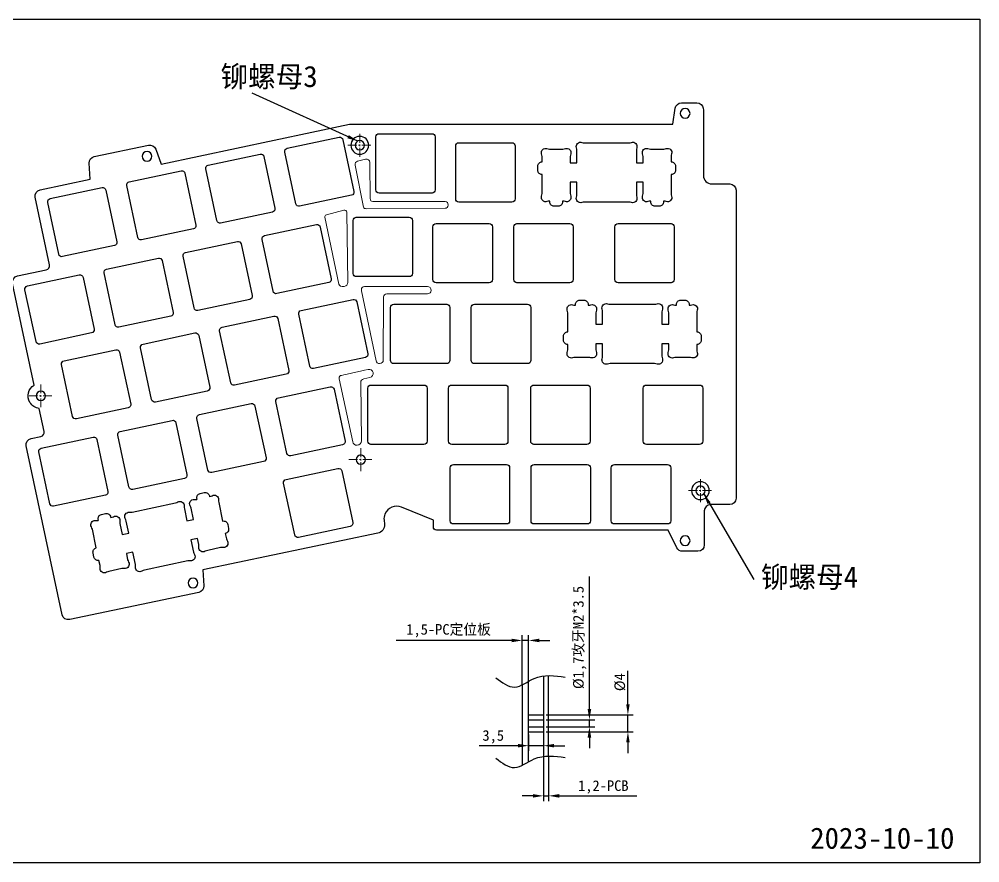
# Model space of a CAD drawing. Header units: inches. Extents: x 35 to 942, y 47 to 250.
# Drawn here: x 225.7 to 452.2, y 47.3 to 246.3 of the extents above; entities that cross this region are included whole.
import ezdxf

# ---------------------------------------------------------------- set-up
doc = ezdxf.new("R2010")
doc.units = ezdxf.units.IN
doc.header["$MEASUREMENT"] = 0
for name, pattern in [('AI-Linetype-11', [3.308389, 2.067743, -0.413549, 0.413549, -0.413549]), ('AI-Linetype-12', [3.308389, 2.067743, -0.413549, 0.413549, -0.413549]), ('AI-Linetype-13', [3.308389, 2.067743, -0.413549, 0.413549, -0.413549]), ('AI-Linetype-14', [3.308389, 2.067743, -0.413549, 0.413549, -0.413549]), ('AI-Linetype-15', [3.308389, 2.067743, -0.413549, 0.413549, -0.413549]), ('AI-Linetype-16', [3.308389, 2.067743, -0.413549, 0.413549, -0.413549]), ('AI-Linetype-17', [3.308389, 2.067743, -0.413549, 0.413549, -0.413549]), ('AI-Linetype-18', [3.308389, 2.067743, -0.413549, 0.413549, -0.413549])]:
    doc.linetypes.add(name, pattern=pattern)
doc.layers.add('_U+56FE_U+5C42 5', color=7, linetype='Continuous')
doc.layers.add('center_line', color=7, linetype='Continuous')
doc.dimstyles.new('ISO-25', dxfattribs={"dimtxt": 2.5, "dimasz": 2.5, "dimexe": 1.25, "dimexo": 0.625, "dimtad": 1, "dimtxsty": 'Standard', "dimcen": 2.5, "dimadec": 0, "dimazin": 0, "dimtfac": 1, "dimtmove": 0, "dimatfit": 3, "dimfxl": 1, "dimarcsym": 0})

# ---------------------------------------------------------------- blocks, each defined once
blk = doc.blocks.new('block 6')
at = {"color": 7, "lineweight": 25}
blk.add_open_spline([(265.55, 113.3), (265.55, 113.94), (266.07, 114.45), (266.7, 114.45), (267.34, 114.45), (267.85, 113.94), (267.85, 113.3), (267.85, 112.67), (267.34, 112.15), (266.7, 112.15), (266.07, 112.15), (265.55, 112.67), (265.55, 113.3)], degree=3, knots=[0, 0, 0, 0, 1, 1, 1, 2, 2, 2, 3, 3, 3, 4, 4, 4, 4], dxfattribs=at)
blk = doc.blocks.new('block 7')
at = {"color": 7, "lineweight": 25}
blk.add_open_spline([(381.55, 123.26), (381.55, 123.89), (382.07, 124.41), (382.7, 124.41), (383.34, 124.41), (383.85, 123.89), (383.85, 123.26), (383.85, 122.62), (383.34, 122.11), (382.7, 122.11), (382.07, 122.11), (381.55, 122.62), (381.55, 123.26)], degree=3, knots=[0, 0, 0, 0, 1, 1, 1, 2, 2, 2, 3, 3, 3, 4, 4, 4, 4], dxfattribs=at)
blk = doc.blocks.new('block 8')
at = {"color": 7, "lineweight": 25}
blk.add_open_spline([(381.55, 224.06), (381.55, 224.69), (382.07, 225.21), (382.7, 225.21), (383.34, 225.21), (383.85, 224.69), (383.85, 224.06), (383.85, 223.42), (383.34, 222.91), (382.7, 222.91), (382.07, 222.91), (381.55, 223.42), (381.55, 224.06)], degree=3, knots=[0, 0, 0, 0, 1, 1, 1, 2, 2, 2, 3, 3, 3, 4, 4, 4, 4], dxfattribs=at)
blk = doc.blocks.new('block 9')
at = {"color": 7, "lineweight": 25}
blk.add_open_spline([(254.69, 213.96), (254.69, 214.59), (255.2, 215.11), (255.84, 215.11), (256.47, 215.11), (256.99, 214.59), (256.99, 213.96), (256.99, 213.32), (256.47, 212.81), (255.84, 212.81), (255.2, 212.81), (254.69, 213.32), (254.69, 213.96)], degree=3, knots=[0, 0, 0, 0, 1, 1, 1, 2, 2, 2, 3, 3, 3, 4, 4, 4, 4], dxfattribs=at)
blk = doc.blocks.new('block 35')
at = {"color": 7, "lineweight": 25}
blk.add_open_spline([(386.84, 146.74), (386.84, 146.74), (386.84, 159.24), (386.84, 159.24), (386.84, 159.65), (386.51, 159.99), (386.09, 159.99), (386.09, 159.99), (373.59, 159.99), (373.59, 159.99), (373.18, 159.99), (372.84, 159.65), (372.84, 159.24), (372.84, 159.24), (372.84, 146.74), (372.84, 146.74), (372.84, 146.32), (373.18, 145.99), (373.59, 145.99), (373.59, 145.99), (386.09, 145.99), (386.09, 145.99), (386.51, 145.99), (386.84, 146.32), (386.84, 146.74)], degree=3, knots=[0, 0, 0, 0, 1, 1, 1, 2, 2, 2, 3, 3, 3, 4, 4, 4, 5, 5, 5, 6, 6, 6, 7, 7, 7, 8, 8, 8, 8], dxfattribs=at)
blk = doc.blocks.new('block 37')
at = {"color": 7, "lineweight": 25}
blk.add_open_spline([(380.12, 184.84), (380.12, 184.84), (380.12, 197.34), (380.12, 197.34), (380.12, 197.75), (379.78, 198.09), (379.37, 198.09), (379.37, 198.09), (366.87, 198.09), (366.87, 198.09), (366.46, 198.09), (366.12, 197.75), (366.12, 197.34), (366.12, 197.34), (366.12, 184.84), (366.12, 184.84), (366.12, 184.42), (366.46, 184.09), (366.87, 184.09), (366.87, 184.09), (379.37, 184.09), (379.37, 184.09), (379.78, 184.09), (380.12, 184.42), (380.12, 184.84)], degree=3, knots=[0, 0, 0, 0, 1, 1, 1, 2, 2, 2, 3, 3, 3, 4, 4, 4, 5, 5, 5, 6, 6, 6, 7, 7, 7, 8, 8, 8, 8], dxfattribs=at)
blk = doc.blocks.new('block 39')
at = {"color": 7, "lineweight": 25}
blk.add_open_spline([(360.3, 146.74), (360.3, 146.74), (360.3, 159.24), (360.3, 159.24), (360.3, 159.65), (359.97, 159.99), (359.55, 159.99), (359.55, 159.99), (347.05, 159.99), (347.05, 159.99), (346.64, 159.99), (346.3, 159.65), (346.3, 159.24), (346.3, 159.24), (346.3, 146.74), (346.3, 146.74), (346.3, 146.32), (346.64, 145.99), (347.05, 145.99), (347.05, 145.99), (359.55, 145.99), (359.55, 145.99), (359.97, 145.99), (360.3, 146.32), (360.3, 146.74)], degree=3, knots=[0, 0, 0, 0, 1, 1, 1, 2, 2, 2, 3, 3, 3, 4, 4, 4, 5, 5, 5, 6, 6, 6, 7, 7, 7, 8, 8, 8, 8], dxfattribs=at)
blk = doc.blocks.new('block 40')
at = {"color": 7, "lineweight": 25}
blk.add_open_spline([(356.3, 184.84), (356.3, 184.84), (356.3, 197.34), (356.3, 197.34), (356.3, 197.75), (355.96, 198.09), (355.55, 198.09), (355.55, 198.09), (343.05, 198.09), (343.05, 198.09), (342.64, 198.09), (342.3, 197.75), (342.3, 197.34), (342.3, 197.34), (342.3, 184.84), (342.3, 184.84), (342.3, 184.42), (342.64, 184.09), (343.05, 184.09), (343.05, 184.09), (355.55, 184.09), (355.55, 184.09), (355.96, 184.09), (356.3, 184.42), (356.3, 184.84)], degree=3, knots=[0, 0, 0, 0, 1, 1, 1, 2, 2, 2, 3, 3, 3, 4, 4, 4, 5, 5, 5, 6, 6, 6, 7, 7, 7, 8, 8, 8, 8], dxfattribs=at)
blk = doc.blocks.new('block 41')
at = {"color": 7, "lineweight": 25}
blk.add_open_spline([(346.29, 165.79), (346.29, 165.79), (346.29, 178.29), (346.29, 178.29), (346.29, 178.7), (345.95, 179.04), (345.54, 179.04), (345.54, 179.04), (333.04, 179.04), (333.04, 179.04), (332.63, 179.04), (332.29, 178.7), (332.29, 178.29), (332.29, 178.29), (332.29, 165.79), (332.29, 165.79), (332.29, 165.37), (332.63, 165.04), (333.04, 165.04), (333.04, 165.04), (345.54, 165.04), (345.54, 165.04), (345.95, 165.04), (346.29, 165.37), (346.29, 165.79)], degree=3, knots=[0, 0, 0, 0, 1, 1, 1, 2, 2, 2, 3, 3, 3, 4, 4, 4, 5, 5, 5, 6, 6, 6, 7, 7, 7, 8, 8, 8, 8], dxfattribs=at)
blk = doc.blocks.new('block 42')
at = {"color": 7, "lineweight": 25}
blk.add_open_spline([(342.61, 203.89), (342.61, 203.89), (342.61, 216.39), (342.61, 216.39), (342.61, 216.8), (342.27, 217.14), (341.86, 217.14), (341.86, 217.14), (329.36, 217.14), (329.36, 217.14), (328.95, 217.14), (328.61, 216.8), (328.61, 216.39), (328.61, 216.39), (328.61, 203.89), (328.61, 203.89), (328.61, 203.47), (328.95, 203.14), (329.36, 203.14), (329.36, 203.14), (341.86, 203.14), (341.86, 203.14), (342.27, 203.14), (342.61, 203.47), (342.61, 203.89)], degree=3, knots=[0, 0, 0, 0, 1, 1, 1, 2, 2, 2, 3, 3, 3, 4, 4, 4, 5, 5, 5, 6, 6, 6, 7, 7, 7, 8, 8, 8, 8], dxfattribs=at)
blk = doc.blocks.new('block 43')
at = {"color": 7, "lineweight": 25}
blk.add_open_spline([(340.93, 146.74), (340.93, 146.74), (340.93, 159.24), (340.93, 159.24), (340.93, 159.65), (340.59, 159.99), (340.18, 159.99), (340.18, 159.99), (327.68, 159.99), (327.68, 159.99), (327.27, 159.99), (326.93, 159.65), (326.93, 159.24), (326.93, 159.24), (326.93, 146.74), (326.93, 146.74), (326.93, 146.32), (327.27, 145.99), (327.68, 145.99), (327.68, 145.99), (340.18, 145.99), (340.18, 145.99), (340.59, 145.99), (340.93, 146.32), (340.93, 146.74)], degree=3, knots=[0, 0, 0, 0, 1, 1, 1, 2, 2, 2, 3, 3, 3, 4, 4, 4, 5, 5, 5, 6, 6, 6, 7, 7, 7, 8, 8, 8, 8], dxfattribs=at)
blk = doc.blocks.new('block 44')
at = {"color": 7, "lineweight": 25}
blk.add_open_spline([(337.25, 184.84), (337.25, 184.84), (337.25, 197.34), (337.25, 197.34), (337.25, 197.75), (336.91, 198.09), (336.5, 198.09), (336.5, 198.09), (324, 198.09), (324, 198.09), (323.59, 198.09), (323.25, 197.75), (323.25, 197.34), (323.25, 197.34), (323.25, 184.84), (323.25, 184.84), (323.25, 184.42), (323.59, 184.09), (324, 184.09), (324, 184.09), (336.5, 184.09), (336.5, 184.09), (336.91, 184.09), (337.25, 184.42), (337.25, 184.84)], degree=3, knots=[0, 0, 0, 0, 1, 1, 1, 2, 2, 2, 3, 3, 3, 4, 4, 4, 5, 5, 5, 6, 6, 6, 7, 7, 7, 8, 8, 8, 8], dxfattribs=at)
blk = doc.blocks.new('block 45')
at = {"color": 7, "lineweight": 25}
blk.add_open_spline([(327.24, 165.79), (327.24, 165.79), (327.24, 178.29), (327.24, 178.29), (327.24, 178.7), (326.9, 179.04), (326.49, 179.04), (326.49, 179.04), (313.99, 179.04), (313.99, 179.04), (313.58, 179.04), (313.24, 178.7), (313.24, 178.29), (313.24, 178.29), (313.24, 165.79), (313.24, 165.79), (313.24, 165.37), (313.58, 165.04), (313.99, 165.04), (313.99, 165.04), (326.49, 165.04), (326.49, 165.04), (326.9, 165.04), (327.24, 165.37), (327.24, 165.79)], degree=3, knots=[0, 0, 0, 0, 1, 1, 1, 2, 2, 2, 3, 3, 3, 4, 4, 4, 5, 5, 5, 6, 6, 6, 7, 7, 7, 8, 8, 8, 8], dxfattribs=at)
blk = doc.blocks.new('block 46')
at = {"color": 7, "lineweight": 25}
blk.add_open_spline([(321.88, 146.74), (321.88, 146.74), (321.88, 159.24), (321.88, 159.24), (321.88, 159.65), (321.54, 159.99), (321.13, 159.99), (321.13, 159.99), (308.63, 159.99), (308.63, 159.99), (308.22, 159.99), (307.88, 159.65), (307.88, 159.24), (307.88, 159.24), (307.88, 146.74), (307.88, 146.74), (307.88, 146.32), (308.22, 145.99), (308.63, 145.99), (308.63, 145.99), (321.13, 145.99), (321.13, 145.99), (321.54, 145.99), (321.88, 146.32), (321.88, 146.74)], degree=3, knots=[0, 0, 0, 0, 1, 1, 1, 2, 2, 2, 3, 3, 3, 4, 4, 4, 5, 5, 5, 6, 6, 6, 7, 7, 7, 8, 8, 8, 8], dxfattribs=at)
blk = doc.blocks.new('block 47')
at = {"color": 7, "lineweight": 25}
blk.add_open_spline([(288.91, 215.84), (288.51, 215.76), (288.25, 215.36), (288.33, 214.95), (288.33, 214.95), (290.93, 202.73), (290.93, 202.73), (291.02, 202.32), (291.42, 202.06), (291.82, 202.15), (291.82, 202.15), (304.05, 204.75), (304.05, 204.75), (304.45, 204.83), (304.71, 205.23), (304.63, 205.64), (304.63, 205.64), (302.03, 217.86), (302.03, 217.86), (301.94, 218.27), (301.54, 218.53), (301.14, 218.44), (301.14, 218.44), (288.91, 215.84), (288.91, 215.84)], degree=3, knots=[0, 0, 0, 0, 1, 1, 1, 2, 2, 2, 3, 3, 3, 4, 4, 4, 5, 5, 5, 6, 6, 6, 7, 7, 7, 8, 8, 8, 8], dxfattribs=at)
blk = doc.blocks.new('block 48')
at = {"color": 7, "lineweight": 25}
blk.add_open_spline([(292.17, 177.58), (291.77, 177.5), (291.51, 177.1), (291.59, 176.69), (291.59, 176.69), (294.19, 164.47), (294.19, 164.47), (294.28, 164.06), (294.68, 163.8), (295.08, 163.89), (295.08, 163.89), (307.31, 166.49), (307.31, 166.49), (307.71, 166.57), (307.97, 166.97), (307.89, 167.38), (307.89, 167.38), (305.29, 179.6), (305.29, 179.6), (305.2, 180.01), (304.8, 180.27), (304.4, 180.18), (304.4, 180.18), (292.17, 177.58), (292.17, 177.58)], degree=3, knots=[0, 0, 0, 0, 1, 1, 1, 2, 2, 2, 3, 3, 3, 4, 4, 4, 5, 5, 5, 6, 6, 6, 7, 7, 7, 8, 8, 8, 8], dxfattribs=at)
blk = doc.blocks.new('block 49')
at = {"color": 7, "lineweight": 25}
blk.add_open_spline([(283.55, 195.23), (283.15, 195.15), (282.89, 194.75), (282.97, 194.34), (282.97, 194.34), (285.57, 182.12), (285.57, 182.12), (285.66, 181.71), (286.06, 181.45), (286.46, 181.54), (286.46, 181.54), (298.69, 184.14), (298.69, 184.14), (299.09, 184.22), (299.35, 184.62), (299.27, 185.03), (299.27, 185.03), (296.67, 197.25), (296.67, 197.25), (296.58, 197.66), (296.18, 197.92), (295.78, 197.83), (295.78, 197.83), (283.55, 195.23), (283.55, 195.23)], degree=3, knots=[0, 0, 0, 0, 1, 1, 1, 2, 2, 2, 3, 3, 3, 4, 4, 4, 5, 5, 5, 6, 6, 6, 7, 7, 7, 8, 8, 8, 8], dxfattribs=at)
blk = doc.blocks.new('block 50')
at = {"color": 7, "lineweight": 25}
blk.add_open_spline([(288.83, 143.86), (288.92, 143.45), (289.32, 143.19), (289.72, 143.28), (289.72, 143.28), (301.95, 145.88), (301.95, 145.88), (302.35, 145.96), (302.61, 146.36), (302.53, 146.77), (302.53, 146.77), (299.93, 158.99), (299.93, 158.99), (299.84, 159.4), (299.44, 159.66), (299.04, 159.57), (299.04, 159.57), (286.81, 156.97), (286.81, 156.97), (286.41, 156.89), (286.15, 156.49), (286.23, 156.08), (286.23, 156.08), (288.83, 143.86), (288.83, 143.86)], degree=3, knots=[0, 0, 0, 0, 1, 1, 1, 2, 2, 2, 3, 3, 3, 4, 4, 4, 5, 5, 5, 6, 6, 6, 7, 7, 7, 8, 8, 8, 8], dxfattribs=at)
blk = doc.blocks.new('block 51')
at = {"color": 7, "lineweight": 25}
blk.add_open_spline([(303.76, 126.63), (304.17, 126.72), (304.43, 127.12), (304.34, 127.52), (304.34, 127.52), (301.74, 139.75), (301.74, 139.75), (301.66, 140.16), (301.26, 140.41), (300.85, 140.33), (300.85, 140.33), (288.63, 137.73), (288.63, 137.73), (288.22, 137.64), (287.96, 137.24), (288.05, 136.84), (288.05, 136.84), (290.65, 124.61), (290.65, 124.61), (290.73, 124.21), (291.13, 123.95), (291.54, 124.03), (291.54, 124.03), (303.76, 126.63), (303.76, 126.63)], degree=3, knots=[0, 0, 0, 0, 1, 1, 1, 2, 2, 2, 3, 3, 3, 4, 4, 4, 5, 5, 5, 6, 6, 6, 7, 7, 7, 8, 8, 8, 8], dxfattribs=at)
blk = doc.blocks.new('block 52')
at = {"color": 7, "lineweight": 25}
blk.add_open_spline([(270.28, 211.88), (269.87, 211.8), (269.61, 211.4), (269.7, 210.99), (269.7, 210.99), (272.3, 198.77), (272.3, 198.77), (272.39, 198.36), (272.78, 198.1), (273.19, 198.19), (273.19, 198.19), (285.42, 200.79), (285.42, 200.79), (285.82, 200.87), (286.08, 201.27), (285.99, 201.68), (285.99, 201.68), (283.39, 213.9), (283.39, 213.9), (283.31, 214.31), (282.91, 214.57), (282.51, 214.48), (282.51, 214.48), (270.28, 211.88), (270.28, 211.88)], degree=3, knots=[0, 0, 0, 0, 1, 1, 1, 2, 2, 2, 3, 3, 3, 4, 4, 4, 5, 5, 5, 6, 6, 6, 7, 7, 7, 8, 8, 8, 8], dxfattribs=at)
blk = doc.blocks.new('block 53')
at = {"color": 7, "lineweight": 25}
blk.add_open_spline([(273.54, 173.62), (273.13, 173.54), (272.87, 173.14), (272.96, 172.73), (272.96, 172.73), (275.56, 160.51), (275.56, 160.51), (275.65, 160.1), (276.04, 159.84), (276.45, 159.93), (276.45, 159.93), (288.68, 162.53), (288.68, 162.53), (289.08, 162.61), (289.34, 163.01), (289.25, 163.42), (289.25, 163.42), (286.65, 175.64), (286.65, 175.64), (286.57, 176.05), (286.17, 176.31), (285.77, 176.22), (285.77, 176.22), (273.54, 173.62), (273.54, 173.62)], degree=3, knots=[0, 0, 0, 0, 1, 1, 1, 2, 2, 2, 3, 3, 3, 4, 4, 4, 5, 5, 5, 6, 6, 6, 7, 7, 7, 8, 8, 8, 8], dxfattribs=at)
blk = doc.blocks.new('block 54')
at = {"color": 7, "lineweight": 25}
blk.add_open_spline([(264.92, 191.27), (264.51, 191.19), (264.25, 190.79), (264.34, 190.38), (264.34, 190.38), (266.94, 178.16), (266.94, 178.16), (267.03, 177.75), (267.42, 177.49), (267.83, 177.58), (267.83, 177.58), (280.06, 180.18), (280.06, 180.18), (280.46, 180.26), (280.72, 180.66), (280.63, 181.07), (280.63, 181.07), (278.03, 193.29), (278.03, 193.29), (277.95, 193.7), (277.55, 193.96), (277.15, 193.87), (277.15, 193.87), (264.92, 191.27), (264.92, 191.27)], degree=3, knots=[0, 0, 0, 0, 1, 1, 1, 2, 2, 2, 3, 3, 3, 4, 4, 4, 5, 5, 5, 6, 6, 6, 7, 7, 7, 8, 8, 8, 8], dxfattribs=at)
blk = doc.blocks.new('block 55')
at = {"color": 7, "lineweight": 25}
blk.add_open_spline([(281.29, 155.03), (281.21, 155.44), (280.81, 155.7), (280.41, 155.61), (280.41, 155.61), (268.18, 153.01), (268.18, 153.01), (267.77, 152.93), (267.51, 152.53), (267.6, 152.12), (267.6, 152.12), (270.2, 139.9), (270.2, 139.9), (270.29, 139.49), (270.68, 139.23), (271.09, 139.32), (271.09, 139.32), (283.32, 141.92), (283.32, 141.92), (283.72, 142), (283.98, 142.4), (283.89, 142.81), (283.89, 142.81), (281.29, 155.03), (281.29, 155.03)], degree=3, knots=[0, 0, 0, 0, 1, 1, 1, 2, 2, 2, 3, 3, 3, 4, 4, 4, 5, 5, 5, 6, 6, 6, 7, 7, 7, 8, 8, 8, 8], dxfattribs=at)
blk = doc.blocks.new('block 56')
at = {"color": 7, "lineweight": 25}
blk.add_open_spline([(266.78, 196.83), (267.19, 196.91), (267.45, 197.31), (267.36, 197.72), (267.36, 197.72), (264.76, 209.94), (264.76, 209.94), (264.67, 210.35), (264.28, 210.61), (263.87, 210.52), (263.87, 210.52), (251.64, 207.92), (251.64, 207.92), (251.24, 207.84), (250.98, 207.44), (251.07, 207.03), (251.07, 207.03), (253.67, 194.8), (253.67, 194.8), (253.75, 194.4), (254.15, 194.14), (254.56, 194.23), (254.56, 194.23), (266.78, 196.83), (266.78, 196.83)], degree=3, knots=[0, 0, 0, 0, 1, 1, 1, 2, 2, 2, 3, 3, 3, 4, 4, 4, 5, 5, 5, 6, 6, 6, 7, 7, 7, 8, 8, 8, 8], dxfattribs=at)
blk = doc.blocks.new('block 57')
at = {"color": 7, "lineweight": 25}
blk.add_open_spline([(270.04, 158.57), (270.45, 158.65), (270.71, 159.05), (270.62, 159.46), (270.62, 159.46), (268.02, 171.68), (268.02, 171.68), (267.93, 172.09), (267.54, 172.35), (267.13, 172.26), (267.13, 172.26), (254.9, 169.66), (254.9, 169.66), (254.5, 169.58), (254.24, 169.18), (254.33, 168.77), (254.33, 168.77), (256.93, 156.54), (256.93, 156.54), (257.01, 156.14), (257.41, 155.88), (257.82, 155.97), (257.82, 155.97), (270.04, 158.57), (270.04, 158.57)], degree=3, knots=[0, 0, 0, 0, 1, 1, 1, 2, 2, 2, 3, 3, 3, 4, 4, 4, 5, 5, 5, 6, 6, 6, 7, 7, 7, 8, 8, 8, 8], dxfattribs=at)
blk = doc.blocks.new('block 58')
at = {"color": 7, "lineweight": 25}
blk.add_open_spline([(246.28, 187.31), (245.88, 187.23), (245.62, 186.83), (245.71, 186.42), (245.71, 186.42), (248.31, 174.19), (248.31, 174.19), (248.39, 173.79), (248.79, 173.53), (249.2, 173.62), (249.2, 173.62), (261.42, 176.22), (261.42, 176.22), (261.83, 176.3), (262.09, 176.7), (262, 177.11), (262, 177.11), (259.4, 189.33), (259.4, 189.33), (259.31, 189.74), (258.92, 190), (258.51, 189.91), (258.51, 189.91), (246.28, 187.31), (246.28, 187.31)], degree=3, knots=[0, 0, 0, 0, 1, 1, 1, 2, 2, 2, 3, 3, 3, 4, 4, 4, 5, 5, 5, 6, 6, 6, 7, 7, 7, 8, 8, 8, 8], dxfattribs=at)
blk = doc.blocks.new('block 59')
at = {"color": 7, "lineweight": 25}
blk.add_open_spline([(264.68, 137.96), (265.09, 138.04), (265.35, 138.44), (265.26, 138.85), (265.26, 138.85), (262.66, 151.07), (262.66, 151.07), (262.57, 151.48), (262.18, 151.74), (261.77, 151.65), (261.77, 151.65), (249.54, 149.05), (249.54, 149.05), (249.14, 148.97), (248.88, 148.57), (248.97, 148.16), (248.97, 148.16), (251.57, 135.93), (251.57, 135.93), (251.65, 135.53), (252.05, 135.27), (252.46, 135.36), (252.46, 135.36), (264.68, 137.96), (264.68, 137.96)], degree=3, knots=[0, 0, 0, 0, 1, 1, 1, 2, 2, 2, 3, 3, 3, 4, 4, 4, 5, 5, 5, 6, 6, 6, 7, 7, 7, 8, 8, 8, 8], dxfattribs=at)
blk = doc.blocks.new('block 60')
at = {"color": 7, "lineweight": 25}
blk.add_open_spline([(248.15, 192.87), (248.55, 192.95), (248.81, 193.35), (248.73, 193.75), (248.73, 193.75), (246.13, 205.98), (246.13, 205.98), (246.04, 206.39), (245.64, 206.65), (245.24, 206.56), (245.24, 206.56), (233.01, 203.96), (233.01, 203.96), (232.61, 203.87), (232.35, 203.48), (232.43, 203.07), (232.43, 203.07), (235.03, 190.84), (235.03, 190.84), (235.12, 190.44), (235.52, 190.18), (235.92, 190.27), (235.92, 190.27), (248.15, 192.87), (248.15, 192.87)], degree=3, knots=[0, 0, 0, 0, 1, 1, 1, 2, 2, 2, 3, 3, 3, 4, 4, 4, 5, 5, 5, 6, 6, 6, 7, 7, 7, 8, 8, 8, 8], dxfattribs=at)
blk = doc.blocks.new('block 61')
at = {"color": 7, "lineweight": 25}
blk.add_open_spline([(236.27, 165.7), (235.87, 165.61), (235.61, 165.22), (235.69, 164.81), (235.69, 164.81), (238.29, 152.58), (238.29, 152.58), (238.38, 152.18), (238.78, 151.92), (239.18, 152.01), (239.18, 152.01), (251.41, 154.61), (251.41, 154.61), (251.81, 154.69), (252.07, 155.09), (251.99, 155.49), (251.99, 155.49), (249.39, 167.72), (249.39, 167.72), (249.3, 168.13), (248.9, 168.39), (248.5, 168.3), (248.5, 168.3), (236.27, 165.7), (236.27, 165.7)], degree=3, knots=[0, 0, 0, 0, 1, 1, 1, 2, 2, 2, 3, 3, 3, 4, 4, 4, 5, 5, 5, 6, 6, 6, 7, 7, 7, 8, 8, 8, 8], dxfattribs=at)
blk = doc.blocks.new('block 62')
at = {"color": 7, "lineweight": 25}
blk.add_open_spline([(242.79, 172.26), (243.19, 172.34), (243.45, 172.74), (243.37, 173.14), (243.37, 173.14), (240.77, 185.37), (240.77, 185.37), (240.68, 185.78), (240.28, 186.04), (239.88, 185.95), (239.88, 185.95), (227.65, 183.35), (227.65, 183.35), (227.25, 183.26), (226.99, 182.87), (227.07, 182.46), (227.07, 182.46), (229.67, 170.23), (229.67, 170.23), (229.76, 169.83), (230.16, 169.57), (230.56, 169.66), (230.56, 169.66), (242.79, 172.26), (242.79, 172.26)], degree=3, knots=[0, 0, 0, 0, 1, 1, 1, 2, 2, 2, 3, 3, 3, 4, 4, 4, 5, 5, 5, 6, 6, 6, 7, 7, 7, 8, 8, 8, 8], dxfattribs=at)
blk = doc.blocks.new('block 63')
at = {"color": 7, "lineweight": 25}
blk.add_open_spline([(246.05, 134), (246.45, 134.08), (246.71, 134.48), (246.63, 134.88), (246.63, 134.88), (244.03, 147.11), (244.03, 147.11), (243.94, 147.52), (243.54, 147.78), (243.14, 147.69), (243.14, 147.69), (230.91, 145.09), (230.91, 145.09), (230.51, 145), (230.25, 144.61), (230.33, 144.2), (230.33, 144.2), (232.93, 131.97), (232.93, 131.97), (233.02, 131.57), (233.42, 131.31), (233.82, 131.4), (233.82, 131.4), (246.05, 134), (246.05, 134)], degree=3, knots=[0, 0, 0, 0, 1, 1, 1, 2, 2, 2, 3, 3, 3, 4, 4, 4, 5, 5, 5, 6, 6, 6, 7, 7, 7, 8, 8, 8, 8], dxfattribs=at)
blk = doc.blocks.new('block 65')
at = {"color": 7, "lineweight": 25}
blk.add_open_spline([(229.71, 157.43), (229.71, 158.04), (230.2, 158.53), (230.81, 158.53), (231.41, 158.53), (231.91, 158.04), (231.91, 157.43), (231.91, 156.82), (231.41, 156.33), (230.81, 156.33), (230.2, 156.33), (229.71, 156.82), (229.71, 157.43)], degree=3, knots=[0, 0, 0, 0, 1, 1, 1, 2, 2, 2, 3, 3, 3, 4, 4, 4, 4], dxfattribs=at)
blk = doc.blocks.new('block 66')
at = {"color": 7, "lineweight": 25}
blk.add_open_spline([(305.12, 142.38), (305.12, 142.98), (305.61, 143.48), (306.22, 143.48), (306.83, 143.48), (307.32, 142.98), (307.32, 142.38), (307.32, 141.77), (306.83, 141.28), (306.22, 141.28), (305.61, 141.28), (305.12, 141.77), (305.12, 142.38)], degree=3, knots=[0, 0, 0, 0, 1, 1, 1, 2, 2, 2, 3, 3, 3, 4, 4, 4, 4], dxfattribs=at)
blk = doc.blocks.new('block 69')
at = {"color": 7, "lineweight": 25}
blk.add_open_spline([(385.2, 135.07), (385.2, 135.68), (385.69, 136.17), (386.3, 136.17), (386.9, 136.17), (387.4, 135.68), (387.4, 135.07), (387.4, 134.46), (386.9, 133.97), (386.3, 133.97), (385.69, 133.97), (385.2, 134.46), (385.2, 135.07)], degree=3, knots=[0, 0, 0, 0, 1, 1, 1, 2, 2, 2, 3, 3, 3, 4, 4, 4, 4], dxfattribs=at)
blk = doc.blocks.new('block 70')
at = {"color": 7, "lineweight": 25}
blk.add_open_spline([(304.9, 216.54), (304.9, 217.14), (305.39, 217.64), (306, 217.64), (306.6, 217.64), (307.1, 217.14), (307.1, 216.54), (307.1, 215.93), (306.6, 215.44), (306, 215.44), (305.39, 215.44), (304.9, 215.93), (304.9, 216.54)], degree=3, knots=[0, 0, 0, 0, 1, 1, 1, 2, 2, 2, 3, 3, 3, 4, 4, 4, 4], dxfattribs=at)
blk = doc.blocks.new('block 79')
at = {"color": 7, "lineweight": 25}
blk.add_open_spline([(341.32, 127.95), (341.32, 127.95), (341.32, 140.45), (341.32, 140.45), (341.32, 140.86), (340.99, 141.2), (340.57, 141.2), (340.57, 141.2), (328.07, 141.2), (328.07, 141.2), (327.66, 141.2), (327.32, 140.86), (327.32, 140.45), (327.32, 140.45), (327.32, 127.95), (327.32, 127.95), (327.32, 127.53), (327.66, 127.2), (328.07, 127.2), (328.07, 127.2), (340.57, 127.2), (340.57, 127.2), (340.99, 127.2), (341.32, 127.53), (341.32, 127.95)], degree=3, knots=[0, 0, 0, 0, 1, 1, 1, 2, 2, 2, 3, 3, 3, 4, 4, 4, 5, 5, 5, 6, 6, 6, 7, 7, 7, 8, 8, 8, 8], dxfattribs=at)
blk = doc.blocks.new('block 80')
at = {"color": 7, "lineweight": 25}
blk.add_open_spline([(360.37, 127.95), (360.37, 127.95), (360.37, 140.45), (360.37, 140.45), (360.37, 140.86), (360.04, 141.2), (359.62, 141.2), (359.62, 141.2), (347.12, 141.2), (347.12, 141.2), (346.71, 141.2), (346.37, 140.86), (346.37, 140.45), (346.37, 140.45), (346.37, 127.95), (346.37, 127.95), (346.37, 127.53), (346.71, 127.2), (347.12, 127.2), (347.12, 127.2), (359.62, 127.2), (359.62, 127.2), (360.04, 127.2), (360.37, 127.53), (360.37, 127.95)], degree=3, knots=[0, 0, 0, 0, 1, 1, 1, 2, 2, 2, 3, 3, 3, 4, 4, 4, 5, 5, 5, 6, 6, 6, 7, 7, 7, 8, 8, 8, 8], dxfattribs=at)
blk = doc.blocks.new('block 81')
at = {"color": 7, "lineweight": 25}
blk.add_open_spline([(379.29, 127.95), (379.29, 127.95), (379.29, 140.45), (379.29, 140.45), (379.29, 140.86), (378.96, 141.2), (378.54, 141.2), (378.54, 141.2), (366.04, 141.2), (366.04, 141.2), (365.63, 141.2), (365.29, 140.86), (365.29, 140.45), (365.29, 140.45), (365.29, 127.95), (365.29, 127.95), (365.29, 127.53), (365.63, 127.2), (366.04, 127.2), (366.04, 127.2), (378.54, 127.2), (378.54, 127.2), (378.96, 127.2), (379.29, 127.53), (379.29, 127.95)], degree=3, knots=[0, 0, 0, 0, 1, 1, 1, 2, 2, 2, 3, 3, 3, 4, 4, 4, 5, 5, 5, 6, 6, 6, 7, 7, 7, 8, 8, 8, 8], dxfattribs=at)
blk = doc.blocks.new('block 82')
at = {"color": 7, "lineweight": 25}
blk.add_open_spline([(323.78, 206.03), (323.78, 206.03), (323.78, 218.53), (323.78, 218.53), (323.78, 218.94), (323.44, 219.28), (323.03, 219.28), (323.03, 219.28), (310.53, 219.28), (310.53, 219.28), (310.12, 219.28), (309.78, 218.94), (309.78, 218.53), (309.78, 218.53), (309.78, 206.03), (309.78, 206.03), (309.78, 205.61), (310.12, 205.28), (310.53, 205.28), (310.53, 205.28), (323.03, 205.28), (323.03, 205.28), (323.44, 205.28), (323.78, 205.61), (323.78, 206.03)], degree=3, knots=[0, 0, 0, 0, 1, 1, 1, 2, 2, 2, 3, 3, 3, 4, 4, 4, 5, 5, 5, 6, 6, 6, 7, 7, 7, 8, 8, 8, 8], dxfattribs=at)
blk = doc.blocks.new('block 83')
at = {"color": 7, "lineweight": 25}
blk.add_open_spline([(318.42, 186.3), (318.42, 186.3), (318.42, 198.8), (318.42, 198.8), (318.42, 199.21), (318.08, 199.55), (317.67, 199.55), (317.67, 199.55), (305.17, 199.55), (305.17, 199.55), (304.76, 199.55), (304.42, 199.21), (304.42, 198.8), (304.42, 198.8), (304.42, 186.3), (304.42, 186.3), (304.42, 185.88), (304.76, 185.55), (305.17, 185.55), (305.17, 185.55), (317.67, 185.55), (317.67, 185.55), (318.08, 185.55), (318.42, 185.88), (318.42, 186.3)], degree=3, knots=[0, 0, 0, 0, 1, 1, 1, 2, 2, 2, 3, 3, 3, 4, 4, 4, 5, 5, 5, 6, 6, 6, 7, 7, 7, 8, 8, 8, 8], dxfattribs=at)
blk = doc.blocks.new('block 95')
at = {"color": 7, "lineweight": 25}
blk.add_open_spline([(387.02, 224.86), (387.02, 224.86), (386.96, 225.28), (386.96, 225.28), (386.85, 226.01), (386.22, 226.56), (385.47, 226.56), (385.47, 226.56), (381.84, 226.56), (381.84, 226.56), (381.1, 226.56), (380.47, 226.01), (380.36, 225.28), (380.36, 225.28), (379.79, 221.56), (379.79, 221.56), (379.79, 221.56), (303.6, 221.56), (303.6, 221.56), (303.6, 221.56), (259.2, 212.12), (259.2, 212.12), (259.2, 212.12), (257.88, 215.64), (257.88, 215.64), (257.61, 216.34), (256.89, 216.74), (256.16, 216.58), (256.16, 216.58), (243.37, 213.87), (243.37, 213.87), (242.65, 213.71), (242.14, 213.05), (242.19, 212.31), (242.19, 212.31), (242.41, 208.55), (242.41, 208.55), (242.41, 208.55), (230.63, 206.05), (230.63, 206.05), (229.82, 205.87), (229.3, 205.08), (229.48, 204.27), (229.48, 204.27), (232.86, 188.33), (232.86, 188.33), (232.98, 187.79), (232.63, 187.26), (232.09, 187.14), (232.09, 187.14), (225.32, 185.71), (225.32, 185.71), (224.51, 185.53), (223.99, 184.74), (224.16, 183.93), (224.16, 183.93), (229.25, 159.99), (229.25, 159.99), (227.83, 159.13), (227.38, 157.29), (228.24, 155.87), (228.72, 155.09), (229.52, 154.57), (230.43, 154.45), (230.43, 154.45), (231.58, 149.05), (231.58, 149.05), (231.69, 148.51), (231.35, 147.98), (230.81, 147.86), (230.81, 147.86), (228.53, 147.38), (228.53, 147.38), (227.72, 147.21), (227.2, 146.41), (227.37, 145.6), (227.37, 145.6), (235.83, 105.79), (235.83, 105.79), (236, 104.98), (236.8, 104.47), (237.61, 104.64), (237.61, 104.64), (268.06, 111.03), (268.06, 111.03), (268.78, 111.19), (269.29, 111.85), (269.25, 112.59), (269.25, 112.59), (269.02, 116.35), (269.02, 116.35), (269.02, 116.35), (310.22, 125), (310.22, 125), (311.21, 125.21), (311.89, 126.12), (311.8, 127.13), (311.8, 127.13), (311.71, 128.12), (311.71, 128.12), (311.67, 128.6), (311.74, 129.07), (311.92, 129.51), (312.54, 131.05), (314.29, 131.79), (315.83, 131.17), (315.83, 131.17), (323.34, 128.12), (323.34, 128.12), (323.34, 128.12), (323.34, 126.51), (323.34, 126.51), (323.34, 126.09), (323.67, 125.76), (324.09, 125.76), (324.09, 125.76), (378.72, 125.76), (378.72, 125.76), (378.72, 125.76), (380.72, 121.6), (380.72, 121.6), (380.97, 121.08), (381.5, 120.76), (382.07, 120.76), (382.07, 120.76), (385.7, 120.76), (385.7, 120.76), (386.53, 120.76), (387.2, 121.43), (387.2, 122.26), (387.2, 122.26), (387.2, 130.28), (387.2, 130.28), (387.2, 131.11), (387.87, 131.78), (388.7, 131.78), (388.7, 131.78), (393.21, 131.78), (393.21, 131.78), (394.04, 131.78), (394.71, 132.45), (394.71, 133.28), (394.71, 133.28), (394.71, 205.93), (394.71, 205.93), (394.71, 206.76), (394.04, 207.43), (393.21, 207.43), (393.21, 207.43), (389.02, 207.43), (389.02, 207.43), (387.91, 207.43), (387.02, 208.33), (387.02, 209.43), (387.02, 209.43), (387.02, 224.86), (387.02, 224.86)], degree=3, knots=[0, 0, 0, 0, 1, 1, 1, 2, 2, 2, 3, 3, 3, 4, 4, 4, 5, 5, 5, 6, 6, 6, 7, 7, 7, 8, 8, 8, 9, 9, 9, 10, 10, 10, 11, 11, 11, 12, 12, 12, 13, 13, 13, 14, 14, 14, 15, 15, 15, 16, 16, 16, 17, 17, 17, 18, 18, 18, 19, 19, 19, 20, 20, 20, 21, 21, 21, 22, 22, 22, 23, 23, 23, 24, 24, 24, 25, 25, 25, 26, 26, 26, 27, 27, 27, 28, 28, 28, 29, 29, 29, 30, 30, 30, 31, 31, 31, 32, 32, 32, 33, 33, 33, 34, 34, 34, 35, 35, 35, 36, 36, 36, 37, 37, 37, 38, 38, 38, 39, 39, 39, 40, 40, 40, 41, 41, 41, 42, 42, 42, 43, 43, 43, 44, 44, 44, 45, 45, 45, 46, 46, 46, 47, 47, 47, 48, 48, 48, 49, 49, 49, 50, 50, 50, 51, 51, 51, 52, 52, 52, 52], dxfattribs=at)
blk = doc.blocks.new('block 278')
at = {"color": 7, "lineweight": 25}
blk.add_open_spline([(303.9, 216.54), (303.9, 217.7), (304.84, 218.64), (306, 218.64), (307.15, 218.64), (308.1, 217.7), (308.1, 216.54), (308.1, 215.38), (307.15, 214.44), (306, 214.44), (304.84, 214.44), (303.9, 215.38), (303.9, 216.54)], degree=3, knots=[0, 0, 0, 0, 1, 1, 1, 2, 2, 2, 3, 3, 3, 4, 4, 4, 4], dxfattribs=at)
blk = doc.blocks.new('block 280')
at = {"color": 7, "lineweight": 25}
blk.add_open_spline([(384.2, 135.07), (384.2, 136.23), (385.14, 137.17), (386.3, 137.17), (387.46, 137.17), (388.4, 136.23), (388.4, 135.07), (388.4, 133.91), (387.46, 132.97), (386.3, 132.97), (385.14, 132.97), (384.2, 133.91), (384.2, 135.07)], degree=3, knots=[0, 0, 0, 0, 1, 1, 1, 2, 2, 2, 3, 3, 3, 4, 4, 4, 4], dxfattribs=at)
blk = doc.blocks.new('block 299')
at = {"layer": 'center_line', "color": 1, "linetype": 'AI-Linetype-11', "lineweight": 15}
blk.add_lwpolyline([(228.02, 157.43), (233.6, 157.43)], dxfattribs=at)
blk = doc.blocks.new('block 300')
at = {"layer": 'center_line', "color": 1, "linetype": 'AI-Linetype-12', "lineweight": 15}
blk.add_lwpolyline([(230.81, 154.73), (230.81, 160.13)], dxfattribs=at)
blk = doc.blocks.new('block 301')
at = {"layer": 'center_line', "color": 1, "linetype": 'AI-Linetype-13', "lineweight": 15}
blk.add_lwpolyline([(303.21, 216.54), (308.78, 216.54)], dxfattribs=at)
blk = doc.blocks.new('block 302')
at = {"layer": 'center_line', "color": 1, "linetype": 'AI-Linetype-14', "lineweight": 15}
blk.add_lwpolyline([(306, 213.84), (306, 219.23)], dxfattribs=at)
blk = doc.blocks.new('block 303')
at = {"layer": 'center_line', "color": 1, "linetype": 'AI-Linetype-15', "lineweight": 15}
blk.add_lwpolyline([(303.43, 142.38), (309.01, 142.38)], dxfattribs=at)
blk = doc.blocks.new('block 304')
at = {"layer": 'center_line', "color": 1, "linetype": 'AI-Linetype-16', "lineweight": 15}
blk.add_lwpolyline([(306.22, 139.68), (306.22, 145.07)], dxfattribs=at)
blk = doc.blocks.new('block 305')
at = {"layer": 'center_line', "color": 1, "linetype": 'AI-Linetype-17', "lineweight": 15}
blk.add_lwpolyline([(383.51, 135.07), (389.09, 135.07)], dxfattribs=at)
blk = doc.blocks.new('block 306')
at = {"layer": 'center_line', "color": 1, "linetype": 'AI-Linetype-18', "lineweight": 15}
blk.add_lwpolyline([(386.3, 132.37), (386.3, 137.77)], dxfattribs=at)
blk = doc.blocks.new('block 307')
at = {"layer": '_U+56FE_U+5C42 5', "color": 5, "lineweight": 18}
blk.add_open_spline([(326.83, 202.42), (326.83, 202.21), (326.75, 202.03), (326.61, 201.9), (326.48, 201.76), (326.3, 201.68), (326.09, 201.68), (326.09, 201.68), (307.54, 201.58), (307.54, 201.58), (307.29, 201.58), (306.94, 201.69), (306.88, 201.94), (306.88, 201.94), (304.92, 211.89), (304.92, 211.89), (304.84, 212.29), (305.08, 212.69), (305.48, 212.79), (305.48, 212.79), (307.38, 213.23), (307.38, 213.23), (307.86, 213.36), (308.33, 212.99), (308.33, 212.49), (308.33, 212.49), (308.45, 203.98), (308.45, 203.98), (308.47, 203.5), (308.63, 203.32), (309.05, 203.27), (309.05, 203.27), (326.16, 203.27), (326.16, 203.27), (326.56, 203.27), (326.83, 203), (326.83, 202.42)], degree=3, knots=[0, 0, 0, 0, 1, 1, 1, 2, 2, 2, 3, 3, 3, 4, 4, 4, 5, 5, 5, 6, 6, 6, 7, 7, 7, 8, 8, 8, 9, 9, 9, 10, 10, 10, 11, 11, 11, 12, 12, 12, 12], dxfattribs=at)
blk = doc.blocks.new('block 308')
at = {"layer": '_U+56FE_U+5C42 5', "color": 5, "lineweight": 18}
blk.add_open_spline([(302.26, 201.25), (302.26, 201.25), (298.12, 200.16), (298.12, 200.16), (297.85, 200.09), (297.68, 199.82), (297.74, 199.55), (297.74, 199.55), (301.09, 183.75), (301.09, 183.75), (301.16, 183.49), (301.6, 183.06), (302.34, 183.22), (302.94, 183.35), (303.16, 183.73), (303.16, 184.15), (303.16, 184.15), (302.91, 200.74), (302.91, 200.74), (302.91, 201.09), (302.59, 201.34), (302.26, 201.25)], degree=3, knots=[0, 0, 0, 0, 1, 1, 1, 2, 2, 2, 3, 3, 3, 4, 4, 4, 5, 5, 5, 6, 6, 6, 7, 7, 7, 7], dxfattribs=at)
blk = doc.blocks.new('block 309')
at = {"layer": '_U+56FE_U+5C42 5', "color": 5, "lineweight": 18}
blk.add_open_spline([(321.97, 181.51), (321.97, 181.51), (312.37, 181.51), (312.37, 181.51), (311.95, 181.51), (311.62, 181.18), (311.62, 180.77), (311.62, 180.77), (311.54, 165.9), (311.54, 165.9), (311.54, 165.42), (311.16, 165.04), (310.68, 165.04), (310.27, 165.04), (309.91, 165.32), (309.83, 165.73), (309.83, 165.73), (306.42, 182.22), (306.42, 182.22), (306.39, 182.3), (306.37, 182.39), (306.37, 182.47), (306.37, 182.68), (306.46, 182.87), (306.59, 183), (306.72, 183.13), (306.91, 183.22), (307.11, 183.22), (307.11, 183.22), (321.93, 183.22), (321.93, 183.22), (322.42, 183.22), (322.82, 182.82), (322.82, 182.32), (322.82, 181.83), (322.46, 181.51), (321.97, 181.51)], degree=3, knots=[0, 0, 0, 0, 1, 1, 1, 2, 2, 2, 3, 3, 3, 4, 4, 4, 5, 5, 5, 6, 6, 6, 7, 7, 7, 8, 8, 8, 9, 9, 9, 10, 10, 10, 11, 11, 11, 12, 12, 12, 12], dxfattribs=at)
blk = doc.blocks.new('block 310')
at = {"layer": '_U+56FE_U+5C42 5', "color": 5, "lineweight": 18}
blk.add_open_spline([(309.12, 162.92), (309.23, 162.4), (308.9, 161.89), (308.38, 161.77), (308.38, 161.77), (306.94, 161.44), (306.94, 161.44), (306.51, 161.35), (306.21, 160.98), (306.21, 160.55), (306.21, 160.55), (306.42, 146.84), (306.42, 146.84), (306.43, 146.25), (305.95, 145.77), (305.36, 145.77), (304.86, 145.77), (304.43, 146.12), (304.33, 146.6), (304.33, 146.6), (301.12, 161.41), (301.12, 161.41), (301.05, 161.74), (301.2, 162.06), (301.48, 162.21), (301.54, 162.26), (306.04, 163.24), (307.96, 163.67), (308.49, 163.78), (309.01, 163.45), (309.12, 162.92)], degree=3, knots=[0, 0, 0, 0, 1, 1, 1, 2, 2, 2, 3, 3, 3, 4, 4, 4, 5, 5, 5, 6, 6, 6, 7, 7, 7, 8, 8, 8, 9, 9, 9, 10, 10, 10, 10], dxfattribs=at)
blk = doc.blocks.new('*D331')
at = {"color": 0, "linetype": 'Continuous', "lineweight": -2}
for p, q in [((341.8, 99.73), (314.57, 99.73)), ((344.3, 89.1), (344.3, 100.98)), ((345.8, 99.73), (344.3, 99.73)), ((345.8, 90.17), (345.8, 100.98)), ((348.3, 99.73), (350.8, 99.73))]:
    blk.add_line(p, q, dxfattribs=at)
at = {"color": 0, "linetype": 'Continuous'}
for points in [[(341.8, 100.14), (341.8, 99.31), (344.3, 99.73)], [(348.3, 100.14), (348.3, 99.31), (345.8, 99.73)]]:
    blk.add_solid(points, dxfattribs=at)
at = {"layer": 'Defpoints', "color": 0, "linetype": 'Continuous'}
for p in [(344.3, 99.73), (344.3, 88.48), (345.8, 89.54)]:
    blk.add_point(p, dxfattribs=at)
at = {"color": 0, "linetype": 'Continuous', "insert": (326.93, 102.02), "char_height": 2.5, "attachment_point": 5}
blk.add_mtext('1,5-PC定位板', dxfattribs=at)
blk = doc.blocks.new('*D332')
at = {"color": 0, "linetype": 'Continuous', "lineweight": -2}
for p, q in [((349.3, 72.17), (349.3, 61.82)), ((350.5, 72.37), (350.5, 61.82)), ((346.8, 63.07), (344.3, 63.07)), ((349.3, 63.07), (350.5, 63.07)), ((353, 63.07), (371.33, 63.07))]:
    blk.add_line(p, q, dxfattribs=at)
at = {"color": 0, "linetype": 'Continuous'}
for points in [[(346.8, 63.48), (346.8, 62.65), (349.3, 63.07)], [(353, 63.48), (353, 62.65), (350.5, 63.07)]]:
    blk.add_solid(points, dxfattribs=at)
at = {"layer": 'Defpoints', "color": 0, "linetype": 'Continuous'}
for p in [(349.3, 72.79), (350.5, 73), (350.5, 63.07)]:
    blk.add_point(p, dxfattribs=at)
at = {"color": 0, "linetype": 'Continuous', "insert": (363.41, 65.15), "char_height": 2.5, "attachment_point": 5}
blk.add_mtext('1,2-PCB', dxfattribs=at)
blk = doc.blocks.new('*D333')
at = {"color": 0, "linetype": 'Continuous', "lineweight": -2}
for p, q in [((360.13, 83.52), (360.13, 114.84)), ((349.92, 81.02), (361.38, 81.02)), ((349.92, 79.32), (361.38, 79.32)), ((360.13, 79.32), (360.13, 81.02)), ((360.13, 76.82), (360.13, 74.32))]:
    blk.add_line(p, q, dxfattribs=at)
at = {"color": 0, "linetype": 'Continuous'}
for points in [[(359.71, 83.52), (360.55, 83.52), (360.13, 81.02)], [(359.71, 76.82), (360.55, 76.82), (360.13, 79.32)]]:
    blk.add_solid(points, dxfattribs=at)
at = {"layer": 'Defpoints', "color": 0, "linetype": 'Continuous'}
for p in [(349.3, 81.02), (349.3, 79.32), (360.13, 81.02)]:
    blk.add_point(p, dxfattribs=at)
at = {"color": 0, "linetype": 'Continuous', "insert": (357.84, 100.43), "char_height": 2.5, "attachment_point": 5, "rotation": 90}
blk.add_mtext('%%C1,7攻牙M2*3.5', dxfattribs=at)
blk = doc.blocks.new('*D334')
at = {"color": 0, "linetype": 'Continuous', "lineweight": -2}
for p, q in [((369.2, 84.67), (369.2, 92.59)), ((349.92, 82.17), (370.45, 82.17)), ((369.2, 78.17), (369.2, 82.17)), ((349.92, 78.17), (370.45, 78.17)), ((369.2, 75.67), (369.2, 73.17))]:
    blk.add_line(p, q, dxfattribs=at)
at = {"color": 0, "linetype": 'Continuous'}
for points in [[(368.79, 84.67), (369.62, 84.67), (369.2, 82.17)], [(368.79, 75.67), (369.62, 75.67), (369.2, 78.17)]]:
    blk.add_solid(points, dxfattribs=at)
at = {"layer": 'Defpoints', "color": 0, "linetype": 'Continuous'}
for p in [(349.3, 82.17), (369.2, 82.17), (349.3, 78.17)]:
    blk.add_point(p, dxfattribs=at)
at = {"color": 0, "linetype": 'Continuous', "insert": (367.33, 89.88), "char_height": 2.5, "attachment_point": 5, "rotation": 90}
blk.add_mtext('%%C4', dxfattribs=at)
blk = doc.blocks.new('*D335')
at = {"color": 0, "linetype": 'Continuous', "lineweight": -2}
for p, q in [((345.8, 77.55), (345.8, 73.65)), ((349.3, 77.55), (349.3, 73.65)), ((343.3, 74.9), (334.13, 74.9)), ((349.3, 74.9), (345.8, 74.9)), ((351.8, 74.9), (354.3, 74.9))]:
    blk.add_line(p, q, dxfattribs=at)
at = {"color": 0, "linetype": 'Continuous'}
for points in [[(343.3, 75.32), (343.3, 74.49), (345.8, 74.9)], [(351.8, 75.32), (351.8, 74.49), (349.3, 74.9)]]:
    blk.add_solid(points, dxfattribs=at)
at = {"layer": 'Defpoints', "color": 0, "linetype": 'Continuous'}
for p in [(345.8, 78.17), (349.3, 78.17), (345.8, 74.9)]:
    blk.add_point(p, dxfattribs=at)
at = {"color": 0, "linetype": 'Continuous', "insert": (337.46, 76.99), "char_height": 2.5, "attachment_point": 5}
blk.add_mtext('3,5', dxfattribs=at)

msp = doc.modelspace()

# ---------------------------------------------------------------- linework, layer by layer
at = {"linetype": 'Continuous'}
for p, q in [((349.295, 91.341), (349.295, 72.368)), ((350.495, 72.449), (350.495, 91.422)), ((344.295, 89.268), (344.295, 70.295)), ((345.795, 71.12), (345.795, 90.093)), ((345.795, 82.173), (349.295, 82.173)), ((345.795, 78.173), (349.295, 78.173))]:
    msp.add_line(p, q, dxfattribs=at)
at = {"color": 156, "linetype": 'Continuous'}
for p, q in [((345.795, 81.023), (349.295, 81.023)), ((345.795, 79.323), (349.295, 79.323))]:
    msp.add_line(p, q, dxfattribs=at)
msp.add_lwpolyline([(35.421, 246.287), (452.157, 246.287), (452.157, 47.272), (35.421, 47.272)], close=True)
at = {"color": 7}
for points in [[(374.546, 215.659), (377.637, 215.659, 0.0785975), (378.254, 215.757, -0.6125159), (379.514, 214.497, 0.0785975), (379.417, 213.88), (379.417, 212.629, -0.4142136), (380.417, 211.629), (380.417, 210.629, -0.4142136), (379.417, 209.629), (379.417, 205.138, 0.0785975), (379.514, 204.521, -0.6125159), (378.254, 203.261, 0.0785975), (377.637, 203.359), (377.592, 203.359), (377.592, 203.159, -0.4142136), (376.592, 202.159), (375.592, 202.159, -0.4142136), (374.592, 203.159), (374.592, 203.359), (374.546, 203.359, 0.0785975), (373.929, 203.261, -0.6125159), (372.669, 204.521, 0.0785975), (372.767, 205.138), (372.767, 207.829), (371.192, 207.829), (371.192, 204.908, 0.0785975), (371.289, 204.291, -0.6125159), (370.029, 203.031, 0.0785975), (369.412, 203.129), (358.971, 203.129, 0.0785975), (358.354, 203.031, -0.6125159), (357.094, 204.291, 0.0785975), (357.192, 204.908), (357.192, 207.829), (355.617, 207.829), (355.617, 205.138, 0.0785975), (355.714, 204.521, -0.6125159), (354.454, 203.261, 0.0785975), (353.837, 203.359), (353.792, 203.359), (353.792, 203.159, -0.4142136), (352.792, 202.159), (351.792, 202.159, -0.4142136), (350.792, 203.159), (350.792, 203.359), (350.746, 203.359, 0.0785975), (350.129, 203.261, -0.6125159), (348.869, 204.521, 0.0785975), (348.967, 205.138), (348.967, 209.629, -0.4142136), (347.967, 210.629), (347.967, 211.629, -0.4142136), (348.967, 212.629), (348.967, 213.88, 0.0785975), (348.869, 214.497, -0.6125159), (350.129, 215.757, 0.0785975), (350.746, 215.659), (353.837, 215.659, 0.0785975), (354.454, 215.757, -0.6125159), (355.714, 214.497, 0.0785975), (355.617, 213.88), (355.617, 212.429), (357.192, 212.429), (357.192, 215.35, 0.0785975), (357.094, 215.967, -0.6125159), (358.354, 217.227, 0.0785975), (358.971, 217.129), (369.412, 217.129, 0.0785975), (370.029, 217.227, -0.6125159), (371.289, 215.967, 0.0785975), (371.192, 215.35), (371.192, 212.429), (372.767, 212.429), (372.767, 213.88, 0.0785975), (372.669, 214.497, -0.6125159), (373.929, 215.757, 0.0785975)], [(359.886, 166.505), (356.795, 166.505, 0.0785975), (356.178, 166.408, -0.6125159), (354.918, 167.667, 0.0785975), (355.016, 168.285), (355.016, 169.535, -0.4142136), (354.016, 170.535), (354.016, 171.535, -0.4142136), (355.016, 172.535), (355.016, 177.026, 0.0785975), (354.918, 177.643, -0.6125159), (356.178, 178.903, 0.0785975), (356.795, 178.805), (356.841, 178.805), (356.841, 179.005, -0.4142136), (357.841, 180.005), (358.841, 180.005, -0.4142136), (359.841, 179.005), (359.841, 178.805), (359.886, 178.805, 0.0785975), (360.504, 178.903, -0.6125159), (361.763, 177.643, 0.0785975), (361.666, 177.026), (361.666, 174.335), (363.241, 174.335), (363.241, 177.256, 0.0785975), (363.143, 177.873, -0.6125159), (364.403, 179.133, 0.0785975), (365.02, 179.035), (375.461, 179.035, 0.0785975), (376.079, 179.133, -0.6125159), (377.338, 177.873, 0.0785975), (377.241, 177.256), (377.241, 174.335), (378.816, 174.335), (378.816, 177.026, 0.0785975), (378.718, 177.643, -0.6125159), (379.978, 178.903, 0.0785975), (380.595, 178.805), (380.641, 178.805), (380.641, 179.005, -0.4142136), (381.641, 180.005), (382.641, 180.005, -0.4142136), (383.641, 179.005), (383.641, 178.805), (383.686, 178.805, 0.0785975), (384.304, 178.903, -0.6125159), (385.563, 177.643, 0.0785975), (385.466, 177.026), (385.466, 172.535, -0.4142136), (386.466, 171.535), (386.466, 170.535, -0.4142136), (385.466, 169.535), (385.466, 168.285, 0.0785975), (385.563, 167.667, -0.6125159), (384.304, 166.408, 0.0785975), (383.686, 166.505), (380.595, 166.505, 0.0785975), (379.978, 166.408, -0.6125159), (378.718, 167.667, 0.0785975), (378.816, 168.285), (378.816, 169.735), (377.241, 169.735), (377.241, 166.815, 0.0785975), (377.338, 166.197, -0.6125159), (376.079, 164.938, 0.0785975), (375.461, 165.035), (365.02, 165.035, 0.0785975), (364.403, 164.938, -0.6125159), (363.143, 166.197, 0.0785975), (363.241, 166.815), (363.241, 169.735), (361.666, 169.735), (361.666, 168.285, 0.0785975), (361.763, 167.667, -0.6125159), (360.504, 166.408, 0.0785975)], [(249.9, 116.673), (246.877, 116.03, 0.0785975), (246.293, 115.806, -0.6125159), (244.799, 116.777, 0.0785975), (244.766, 117.401), (244.506, 118.624, -0.4142136), (243.32, 119.394), (243.112, 120.372, -0.4142136), (243.882, 121.558), (242.949, 125.951, 0.0785975), (242.725, 126.534, -0.6125159), (243.695, 128.028, 0.0785975), (244.319, 128.061), (244.364, 128.071), (244.322, 128.266, -0.4142136), (245.093, 129.452), (246.071, 129.66, -0.4142136), (247.257, 128.89), (247.298, 128.694), (247.343, 128.704, 0.0785975), (247.926, 128.928, -0.6125159), (249.421, 127.957, 0.0785975), (249.454, 127.333), (250.013, 124.702), (251.554, 125.029), (250.946, 127.886, 0.0785975), (250.722, 128.469, -0.6125159), (251.693, 129.963, 0.0785975), (252.317, 129.996), (262.53, 132.167, 0.0785975), (263.113, 132.391, -0.6125159), (264.608, 131.421, 0.0785975), (264.64, 130.797), (265.248, 127.94), (266.788, 128.267), (266.229, 130.899, 0.0785975), (266.005, 131.483, -0.6125159), (266.975, 132.977, 0.0785975), (267.599, 133.01), (267.644, 133.019), (267.602, 133.215, -0.4142136), (268.373, 134.401), (269.351, 134.609, -0.4142136), (270.537, 133.838), (270.578, 133.643), (270.623, 133.652, 0.0785975), (271.206, 133.876, -0.6125159), (272.701, 132.906, 0.0785975), (272.733, 132.282), (273.667, 127.889, -0.4142136), (274.853, 127.119), (275.061, 126.141, -0.4142136), (274.291, 124.955), (274.551, 123.732, 0.0785975), (274.775, 123.148, -0.6125159), (273.804, 121.654, 0.0785975), (273.18, 121.621), (270.157, 120.978, 0.0785975), (269.573, 120.755, -0.6125159), (268.079, 121.725, 0.0785975), (268.046, 122.349), (267.745, 123.768), (266.204, 123.44), (266.811, 120.584, 0.0785975), (267.035, 120, -0.6125159), (266.065, 118.506, 0.0785975), (265.441, 118.473), (255.228, 116.302, 0.0785975), (254.644, 116.078, -0.6125159), (253.15, 117.049, 0.0785975), (253.117, 117.673), (252.51, 120.53), (250.969, 120.202), (251.271, 118.783, 0.0785975), (251.495, 118.2, -0.6125159), (250.524, 116.706, 0.0785975)]]:
    msp.add_lwpolyline(points, format="xyb", close=True, dxfattribs=at)
at = {"color": 1, "linetype": 'Continuous'}
for points in [[(338.039, 90.933), (342.503, 88.73), (347.128, 90.772), (354.443, 91.094)], [(338.039, 71.96), (342.503, 69.757), (347.128, 71.799), (354.443, 72.122)]]:
    msp.add_spline(points, degree=3, dxfattribs=at)

# ---------------------------------------------------------------- block references
for name in ['block 95', 'block 8', 'block 47', 'block 278', 'block 70', 'block 82', 'block 42', 'block 9', 'block 52', 'block 56', 'block 60', 'block 83', 'block 49', 'block 44', 'block 40', 'block 37', 'block 54', 'block 58', 'block 62', 'block 48', 'block 45', 'block 41', 'block 53', 'block 57', 'block 61', 'block 65', 'block 50', 'block 46', 'block 43', 'block 39', 'block 35', 'block 55', 'block 59', 'block 63', 'block 66', 'block 51', 'block 79', 'block 80', 'block 81', 'block 280', 'block 69', 'block 7', 'block 6']:
    msp.add_blockref(name, (0, 0))
at = {"layer": '_U+56FE_U+5C42 5'}
for name in ['block 307', 'block 308', 'block 309', 'block 310']:
    msp.add_blockref(name, (0, 0), dxfattribs=at)
at = {"layer": 'center_line'}
for name in ['block 302', 'block 301', 'block 300', 'block 299', 'block 304', 'block 303', 'block 306', 'block 305']:
    msp.add_blockref(name, (0, 0), dxfattribs=at)

# ---------------------------------------------------------------- texts
at = {"color": 1, "char_height": 5, "width": 301.98278, "attachment_point": 1}
for s, insert in [('铆螺母3', (273.174, 235.282)), ('铆螺母4', (400.583, 117.193)), ('{\\fSimSun|b0|i0|c134|p2;2023-10-10}', (412.17, 55.589))]:
    msp.add_mtext(s, dxfattribs=dict(at, insert=insert))

# ---------------------------------------------------------------- dimensions: what is measured, and where the dimension line sits
at = {"linetype": 'Continuous'}
for base, p1, p2, text, picture, middle in [((360.128, 81.023), (349.295, 79.323), (349.295, 81.023), '%%C<>攻牙M2*3.5', '*D333', (357.836, 100.432)), ((369.205, 82.173), (349.295, 78.173), (349.295, 82.173), '%%C<>', '*D334', (367.33, 89.881))]:
    dim = msp.add_linear_dim(base=base, p1=p1, p2=p2, angle=90, text=text, dimstyle='ISO-25', dxfattribs=at)
    dim.commit()
    dim.dimension.update_dxf_attribs({"geometry": picture, "text_midpoint": middle})
dim = msp.add_linear_dim(base=(344.295, 99.726), p1=(345.795, 89.544), p2=(344.295, 88.479), text='<>-PC定位板', dimstyle='ISO-25', dxfattribs=at)
dim.commit()
dim.dimension.update_dxf_attribs({"geometry": '*D331', "text_midpoint": (326.932, 102.019)})
dim = msp.add_linear_dim(base=(345.795, 74.905), p1=(349.295, 78.173), p2=(345.795, 78.173), dimstyle='ISO-25', dxfattribs=at)
dim.commit()
dim.dimension.update_dxf_attribs({"geometry": '*D335', "text_midpoint": (337.462, 76.988)})
dim = msp.add_linear_dim(base=(350.495, 63.065), p1=(349.295, 72.794), p2=(350.495, 72.998), text='<>-PCB', dimstyle='ISO-25', dxfattribs=at)
dim.commit()
dim.dimension.update_dxf_attribs({"geometry": '*D332', "text_midpoint": (363.412, 63.065), "dimtype": 160})

# ---------------------------------------------------------------- leaders
at = {"color": 1, "linetype": 'Continuous'}
for points in [[(305.524, 217.531), (280.592, 228.87)], [(387.065, 134.285), (398.912, 114.118)]]:
    msp.add_leader(points, dimstyle='ISO-25', override={"dimgap": 0.625, "dimtad": 0}, dxfattribs=at)

doc.saveas('drawing.dxf')
